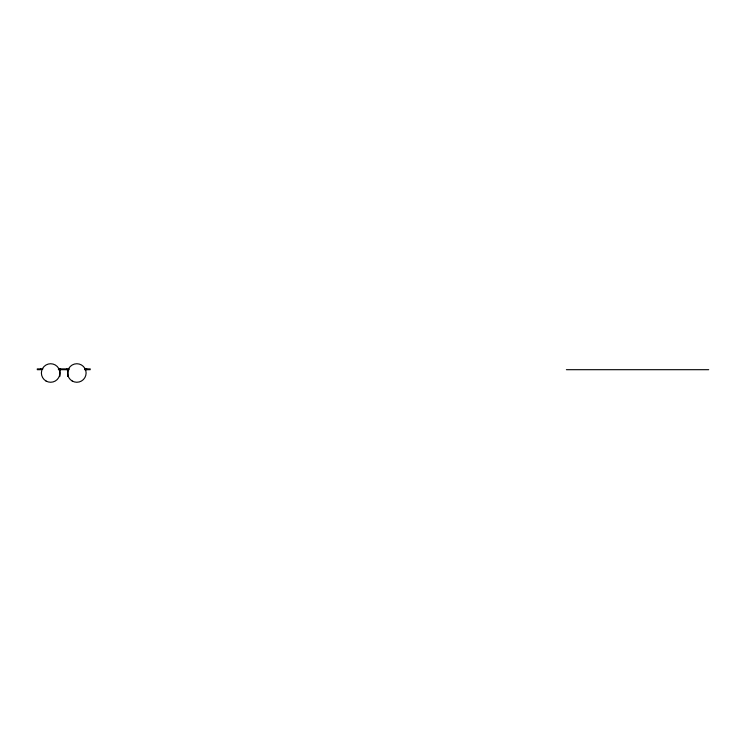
<?xml version="1.0" encoding="UTF-8"?>
<svg xmlns="http://www.w3.org/2000/svg" width="746" height="746" viewBox="0 0 746 746"><rect width="100%" height="100%" fill="white"/><g stroke="black" fill="none" stroke-linecap="round" stroke-linejoin="round"><path stroke-width="1.12" d="M42.942 368.897L37.3 368.897L37.3 369.69L40.741 369.69L40.741 368.897M58.374 368.897L69.126 368.897M84.559 368.897L90.201 368.897L90.201 369.69L84.559 369.69M58.374 369.69L69.126 369.69M566.391 369.69L708.7 369.69M86.76 368.897L86.76 369.69M67.849 369.69L67.849 376.31M67.588 369.69L67.588 376.31M66.926 368.897L66.926 369.69M60.575 368.897L60.575 369.69M59.913 369.69L59.913 376.31M72.213 381.019A9.26 9.26 0 0 0 86.107 373A9.26 9.26 0 0 0 72.213 364.98A9.26 9.26 0 0 0 72.213 381.019M46.028 381.019A9.26 9.26 0 0 0 59.913 373A9.26 9.26 0 0 0 46.028 364.98A9.26 9.26 0 0 0 46.028 381.019"/></g></svg>
